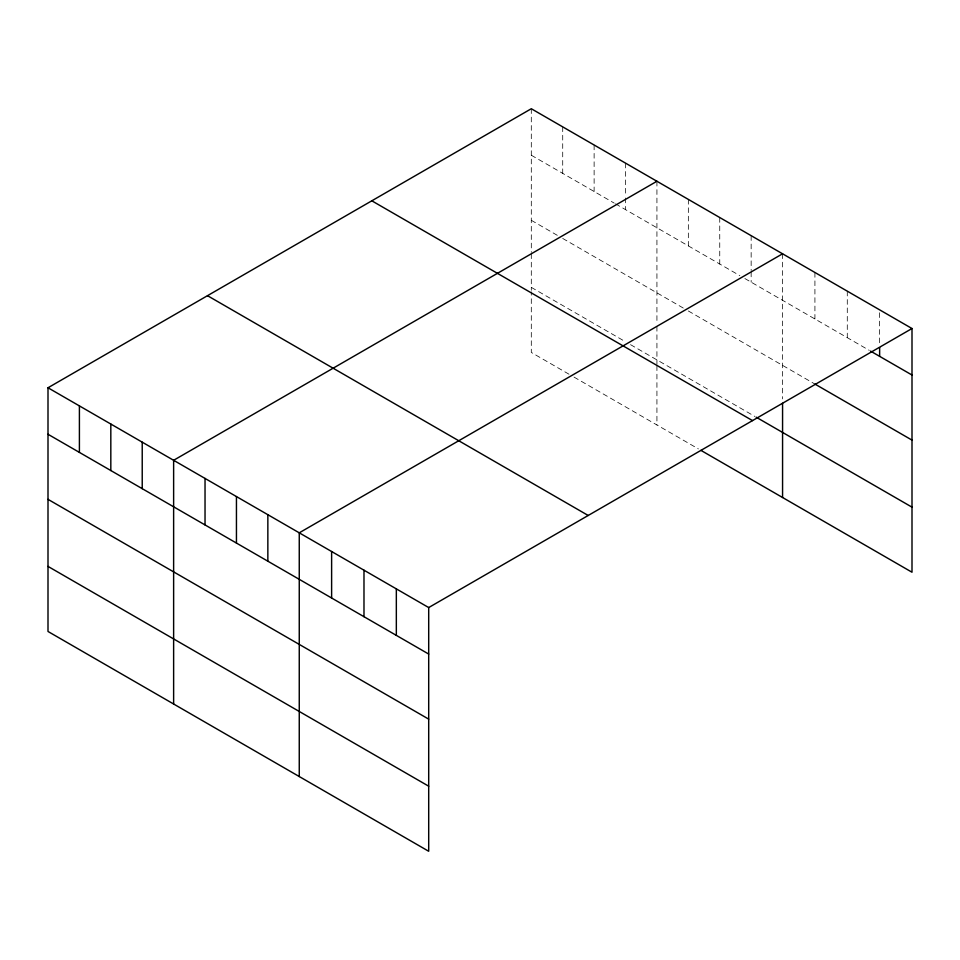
<?xml version="1.0" encoding="UTF-8"?>
<svg xmlns="http://www.w3.org/2000/svg" width="960" height="960" viewBox="0 0 960 960"><rect width="100%" height="100%" fill="white"/><g stroke="black" fill="none" stroke-linecap="round" stroke-linejoin="round"><path stroke-width="0.72" stroke-dasharray="4.8 3.6" d="M531.3 108.732L531.3 252.384M531.3 155.232L614.22 203.1M615.48 203.832L739.848 275.64M744.876 278.544L869.28 350.364M531.3 220.308L557.688 235.548M562.716 238.452L683.316 308.076M688.344 310.98L814.92 384.06M531.3 287.364L625.524 341.76M630.552 344.664L754.92 416.472M568.992 374.208L531.3 352.44L531.3 291.804M574.02 377.1L698.388 448.908M879.636 312.744L879.636 344.724M847.284 291.156L847.284 337.668M814.92 272.472L814.92 318.984M782.568 253.8L782.568 398.904M751.152 235.656L751.152 270.54M751.152 271.992L751.152 282.168M719.748 217.524L719.748 264.036M688.344 199.392L688.344 245.904M656.928 181.26L656.928 323.46M656.928 326.376L656.928 364.332M656.928 365.808L656.928 424.98M625.524 163.128L625.524 196.56M625.524 198.012L625.524 209.628M594.12 144.996L594.12 191.496M562.716 126.864L562.716 173.364M531.3 253.836L531.3 290.328"/><path stroke-width="1.44" d="M48 387.768L428.7 607.56L428.7 851.268L48 631.476L48 387.768L531.3 108.732L912 328.524L912 572.232L700.908 450.36M656.928 181.26L173.628 460.296L173.628 704.004M782.568 253.8L299.256 532.824L299.256 776.544M428.7 607.56L912 328.524M870.576 351.12L912 375.024M814.92 384.06L912 440.112M756.18 417.192L912 507.156M371.808 200.808L752.508 420.6M207.492 295.68L588.192 515.472M48 434.268L428.7 654.06M48 499.344L428.7 719.136M48 566.4L428.7 786.192M879.636 347.628L879.636 356.34M782.568 403.272L782.568 497.508M396.336 588.876L396.336 635.376M363.984 570.192L363.984 616.692M331.62 551.508L331.62 598.008M267.852 514.692L267.852 561.192M236.448 496.56L236.448 543.06M205.032 478.428L205.032 524.928M142.224 442.164L142.224 488.664M110.82 424.032L110.82 470.532M79.404 405.9L79.404 452.4"/></g></svg>
